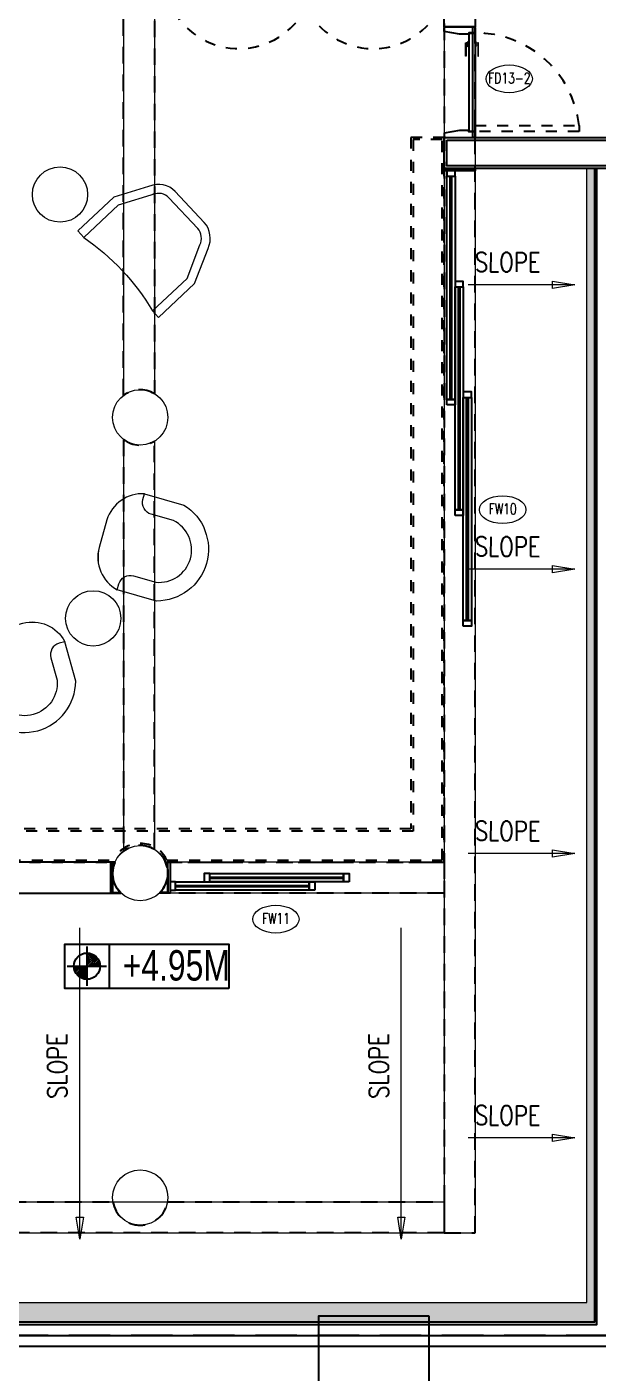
# Model space of a CAD drawing. Header units: metres. Extents: x 42 to 199, y -121 to 268.
# Drawn here: x 112.73 to 117.9, y 26.5 to 38.67 of the extents above; entities that cross this region are included whole.
import ezdxf
from ezdxf.enums import TextEntityAlignment as Align

# ---------------------------------------------------------------- set-up
doc = ezdxf.new("R2010")
doc.units = ezdxf.units.M
doc.header["$LTSCALE"] = 0.3
doc.linetypes.add('CENTER', pattern=[2, 1.25, -0.25, 0.25, -0.25])
doc.linetypes.add('HIDDEN', pattern=[0.375, 0.25, -0.125])
doc.layers.get('0').update_dxf_attribs({"color": 8})
for name, color, linetype in [('A-Anno-Symb 1', 8, 'Continuous'), ('A-Cols', 8, 'Continuous'), ('A-DWV', 8, 'Continuous'), ('A-ELEVATION 2', 8, 'Continuous'), ('A-ELEVATION 3', 8, 'Continuous'), ('A-Glass', 8, 'Continuous'), ('A-Hidden-Above', 8, 'HIDDEN'), ('A-Pelmet', 8, 'CENTER'), ('A-Wall-Full', 8, 'Continuous'), ('A-Wall-Plst', 8, 'Continuous')]:
    doc.layers.add(name, color=color, linetype=linetype)
for name, color, linetype, lineweight in [('A-DOOR TAGS', 8, 'Continuous', 9), ('A-Furniture', 8, 'Continuous', 0), ('AGI- TEXT', 7, 'Continuous', 0), ('AGI-EX RAIN WATER', 4, 'Continuous', 0), ('DA HOUSE ARCH LAYOUT', 8, 'Continuous', 9), ('ELEVATION 3', 8, 'Continuous', 13)]:
    doc.layers.add(name, color=color, linetype=linetype, lineweight=lineweight)
doc.styles.add('ROMANS', font='romans.shx', dxfattribs={"width": 0.8, "height": 0.5})
doc.styles.add('RomanS-Narrow', font='romans.shx', dxfattribs={"width": 0.75})
doc.styles.get("Standard").update_dxf_attribs({"font": 'arial.ttf'})
doc.dimstyles.get("Standard").update_dxf_attribs({"dimtxt": 0.3, "dimasz": 0.25, "dimexe": 0.18, "dimexo": 0.0625, "dimgap": 0.09, "dimtad": 0, "dimtih": 1, "dimtoh": 1, "dimzin": 0, "dimdsep": 46, "dimtxsty": 'Standard', "dimblk": 'ARCHTICK', "dimcen": 0.09, "dimclrd": 256, "dimclre": 256, "dimclrt": 256, "dimadec": 0, "dimazin": 0, "dimtfac": 1, "dimtofl": 0, "dimtmove": 0, "dimatfit": 3, "dimfxl": 1, "dimtolj": 1, "dimtzin": 0, "dimlwd": -1, "dimlwe": -1, "dimarcsym": 0})

# ---------------------------------------------------------------- blocks, each defined once
blk = doc.blocks.new('*U110')
at = {"color": 8}
for points in [[(2.395, -0.025), (2.445, -0.025), (2.445, 0.05), (2.395, 0.05)], [(2.445, 0.05), (2.445, -0.025), (4.462, -0.025), (4.462, 0.05)], [(4.512, -0.025), (4.462, -0.025), (4.462, 0.05), (4.512, 0.05)]]:
    blk.add_lwpolyline(points, close=True, dxfattribs=at)
at = {"layer": 'A-Glass', "color": 8}
blk.add_lwpolyline([(2.445, 0.019), (2.445, 0.005), (4.462, 0.005), (4.462, 0.019)], close=True, dxfattribs=at)
blk = doc.blocks.new('*U92')
at = {"color": 8}
for points in [[(3.406, -0.025), (3.456, -0.025), (3.456, 0.05), (3.406, 0.05)], [(3.456, 0.05), (3.456, -0.025), (4.665, -0.025), (4.665, 0.05)], [(4.715, -0.025), (4.665, -0.025), (4.665, 0.05), (4.715, 0.05)]]:
    blk.add_lwpolyline(points, close=True, dxfattribs=at)
at = {"layer": 'A-Glass', "color": 8}
blk.add_lwpolyline([(3.456, 0.019), (3.456, 0.005), (4.665, 0.005), (4.665, 0.019)], close=True, dxfattribs=at)
blk = doc.blocks.new('Lvl')
h = blk.add_hatch()
h.set_pattern_fill('ANSI31', color=256, scale=0.1, style=0)
h.set_pattern_definition([(45, (380.198235, 215.844595), (-0.00883883476, 0.00883883476), [])])
h.paths.add_polyline_path([(0, 0.1), (0, 0), (0.1, 0, 0.414214)])
h.paths.add_polyline_path([(0, 0), (-0.1, 0, 0.414214), (0, -0.1)])
for p, q in [((0, 0.15), (0, -0.15)), ((-0.15, 0), (0.15, 0))]:
    blk.add_line(p, q)
blk.add_circle((0, 0), 0.1)
blk = doc.blocks.new('Level legend')
at = {"color": 8}
blk.add_line((0.513, 0.414), (0.513, 0.029), dxfattribs=at)
blk.add_lwpolyline([(1.553, 0.029), (0.128, 0.029), (0.128, 0.414), (1.553, 0.414)], close=True, dxfattribs=at)
at = {"color": 1, "xscale": 1.141501531389003, "yscale": 1.141501531389003, "zscale": 1.141501531389003}
blk.add_blockref('Lvl', (0.32, 0.222), dxfattribs=at)
blk.add_attdef('+48.00', text='', height=0.267).set_placement((1.07, 0.235), align=Align.MIDDLE_CENTER)
blk = doc.blocks.new('ukgj')
at = {"color": 8, "ltscale": 0.25}
blk.add_wipeout([(0.407, -0.05), (0.407, 0.295), (0.348, 0.422), (0.223, 0.543), (0.137, 0.585), (0.018, 0.611), (-0.144, 0.592), (-0.249, 0.542), (-0.332, 0.473), (-0.399, 0.379), (-0.433, 0.295), (-0.433, 0.164), (-0.431, -0.05), (-0.404, -0.127), (-0.364, -0.186), (-0.285, -0.252), (-0.184, -0.289), (-0.068, -0.295), (0.108, -0.295), (0.189, -0.282), (0.3, -0.224), (0.359, -0.16), (0.387, -0.112)], dxfattribs=at)
at = {"color": 8}
blk.add_lwpolyline([(0.407, -0.05), (0.407, 0.295, 0.753413), (-0.433, 0.295), (-0.433, -0.05)], format="xyb", dxfattribs=at)
blk.add_lwpolyline([(0.407, -0.05), (0.407, -0.05, -0.347123), (0.108, -0.295), (-0.132, -0.295, -0.347123), (-0.433, -0.05), (-0.382, -0.05, 0.414214), (-0.283, 0.05), (-0.283, 0.245), (-0.283, 0.245, -0.835614), (0.257, 0.245), (0.257, 0.05, 0.414214), (0.357, -0.05)], format="xyb", close=True, dxfattribs=at)
blk = doc.blocks.new('FK_R_BLR_FINAL FLOOR PLANS_24.09.2020$0$Door Legend-flat-46')
at = {"color": 8, "linetype": 'ByBlock'}
blk.add_ellipse((-0.002, 0.106), major_axis=(0.21, 0), ratio=0.597277, start_param=-3.141592653589793, end_param=3.141592653589793, dxfattribs=at)
blk = doc.blocks.new('armchair')
at = {"color": 8}
blk.add_line((-123.281, -73.062), (-123.215, -73.016), dxfattribs=at)
for points in [[(-123.215, -73.016), (-123.473, -72.65), (-123.77, -72.485, 0.295006), (-124.007, -72.486), (-124.321, -72.706, 0.295006), (-124.402, -72.929)], [(-124.406, -72.899), (-124.349, -73.264), (-124.092, -73.63), (-124.026, -73.585, -0.109617), (-123.281, -73.062), (-123.527, -72.711), (-123.811, -72.554, 0.297192), (-123.962, -72.552), (-124.273, -72.771, 0.292485), (-124.324, -72.911)]]:
    blk.add_lwpolyline(points, format="xyb", dxfattribs=at)
blk.add_lwpolyline([(-124.026, -73.585), (-124.273, -73.233), (-124.327, -72.887)], dxfattribs=at)
blk = doc.blocks.new('HANDLE DOOR')
for points in [[(-51815, 3551), (-51865, 3551), (-51865, 3541), (-51815, 3541)], [(-51829, 3526), (-51849, 3526), (-51849, 3541), (-51829, 3541)], [(-51949, 3520), (-51829, 3520), (-51829, 3526), (-51949, 3526)]]:
    blk.add_lwpolyline(points, close=True)
blk = doc.blocks.new('SCREEN')
at = {"layer": 'A-ELEVATION 3', "color": 8, "transparency": 33554559}
blk.add_lwpolyline([(208.066, -68.983), (208.066, -72.983), (217.936, -72.983), (217.936, -63.183), (229.121, -63.184), (229.121, -62.433), (229.721, -62.433), (229.72, -53.049), (209.755, -53.049)], dxfattribs=at)
at = {"layer": 'A-Hidden-Above', "color": 8, "linetype": 'Continuous', "ltscale": 3}
blk.add_lwpolyline([(192.326, -72.983), (217.936, -72.983), (218.036, -73.083), (192.426, -73.083)], close=True, dxfattribs=at)
blk = doc.blocks.new('BEAM LAYOUTS AND DEPTS AS PER SITE')
at = {"layer": 'A-Cols', "color": 8, "lineweight": 0}
for centre in [(113.757, 35.142), (113.757, 31.022), (113.757, 28.09)]:
    blk.add_circle(centre, 0.25, dxfattribs=at)
at = {"layer": 'A-ELEVATION 2', "color": 8, "lineweight": 0}
for p, q in [((116.786, 45.702), (116.786, 27.772)), ((116.506, 45.422), (116.506, 28.052)), ((113.606, 38.993), (113.606, 35.341)), ((113.886, 38.978), (113.886, 35.356)), ((113.606, 34.943), (113.606, 31.221)), ((113.886, 34.928), (113.886, 31.236)), ((108.396, 28.052), (116.506, 28.052)), ((108.116, 27.772), (116.786, 27.772))]:
    blk.add_line(p, q, dxfattribs=at)
at = {"layer": 'A-Hidden-Above', "color": 8, "ltscale": 2}
blk.add_lwpolyline([(116.506, 27.772), (116.786, 27.772), (116.786, 45.702), (116.506, 45.702)], close=True, dxfattribs=at)
for points in [[(113.606, 35.341), (113.606, 38.993, 0.306782), (113.886, 38.978), (113.886, 35.356, 0.306782)], [(113.606, 34.943), (113.606, 31.221, -0.306782), (113.886, 31.236), (113.886, 34.928, -0.306782)], [(108.116, 30.842), (113.584, 30.842, -0.313538), (113.528, 31.122), (108.116, 31.122)], [(116.506, 30.842), (113.931, 30.842, 0.313538), (113.986, 31.122), (116.506, 31.122)], [(116.506, 27.772), (108.116, 27.772), (108.116, 28.052), (108.346, 28.052, 0.75), (108.826, 28.052), (113.51, 28.052, 0.85729), (114.004, 28.052), (116.506, 28.052)]]:
    blk.add_lwpolyline(points, format="xyb", close=True, dxfattribs=at)
blk = doc.blocks.new('DA HOUSE ARCH LAYOUT')
at = {"color": 8, "transparency": 33554687}
blk.add_wipeout([(-11.75, 107.63), (-11.75, 78.6832), (-4.6699, 77.9793), (-4.6699, 87.3699), (20.9401, 87.3699), (20.94, 97.27), (30.1376, 97.27), (30.1376, 95.8004), (30.1509, 95.6202), (30.2068, 95.3936), (30.2908, 95.2058), (30.4267, 95.0082), (30.5877, 94.8493), (30.7469, 94.7385), (30.9156, 94.6565), (31.1167, 94.5963), (31.3676, 94.5704), (31.6721, 94.6087), (31.9475, 94.7157), (32.1814, 94.8781), (32.441, 95.1999), (32.4934, 95.3049), (32.5584, 95.4923), (32.5869, 95.6387), (32.5967, 95.8477), (32.5782, 96.0181), (32.5404, 96.1711), (32.4781, 96.3293), (32.428, 96.4237), (32.3565, 96.5318), (32.2288, 96.6615), (32.1161, 96.7764), (31.9914, 96.8605), (31.8786, 96.9192), (31.3843, 97.0303), (31.3843, 97.1695), (32.0248, 97.1695), (32.0248, 106.3305), (12.6625, 106.33), (12.6624, 107.63)], dxfattribs=at).dxf.layer = 'A-ELEVATION 3'
at = {"layer": 'A-DWV', "color": 8, "linetype": 'Continuous'}
for points in [[(19.6399, 99.247), (19.5829, 99.247), (19.5829, 99.235), (19.5, 99.235), (19.36, 99.26), (19.36, 99.294), (19.366, 99.294), (19.366, 99.3), (19.6339, 99.3), (19.6339, 99.294), (19.6399, 99.294)], [(19.585, 98.355), (19.585, 99.245), (19.64, 99.245), (19.64, 98.355)], [(19.6399, 98.353), (19.5829, 98.353), (19.5829, 98.365), (19.5, 98.365), (19.36, 98.34), (19.36, 98.306), (19.366, 98.306), (19.366, 98.3), (19.6339, 98.3), (19.6339, 98.306), (19.6399, 98.306)]]:
    blk.add_lwpolyline(points, close=True, dxfattribs=at)
at = {"layer": 'A-ELEVATION 2', "color": 8, "lineweight": 0}
for p, q in [((16.3818, 91.75), (11.61, 91.75)), ((19.36, 91.75), (16.8401, 91.75)), ((16.4375, 91.47), (11.61, 91.47)), ((19.36, 91.47), (16.7844, 91.47))]:
    blk.add_line(p, q, dxfattribs=at)
at = {"layer": 'A-ELEVATION 3', "color": 8, "ltscale": 0.25}
blk.add_line((19.62, 98.3), (19.62, 99.3), dxfattribs=at)
at = {"layer": 'A-ELEVATION 3', "color": 8}
blk.add_line((19.64, 99.15), (19.64, 98.3), dxfattribs=at)
for points in [[(19.3599, 98.016), (19.3639, 98.016), (19.3639, 98.02), (19.6361, 98.02), (19.6361, 98.016), (19.6401, 98.016), (19.6401, 98), (19.3599, 98)], [(16.357, 91.47), (16.357, 91.474), (16.361, 91.474), (16.361, 91.746), (16.357, 91.746), (16.357, 91.75), (16.3409, 91.75), (16.3409, 91.47)], [(16.865, 91.47), (16.865, 91.474), (16.861, 91.474), (16.861, 91.746), (16.865, 91.746), (16.865, 91.75), (16.881, 91.75), (16.881, 91.47)]]:
    blk.add_lwpolyline(points, close=True, dxfattribs=at)
blk.add_lwpolyline([(16.3818, 91.75), (11.61, 91.75), (11.61, 91.4698), (16.4375, 91.47)], dxfattribs=at)
at = {"layer": 'A-ELEVATION 3', "color": 8, "transparency": 33554559}
blk.add_lwpolyline([(19.2249, 87.6451), (18.2249, 87.6451), (18.2249, 81.2231), (19.2249, 81.2231)], close=True, dxfattribs=at)
at = {"layer": 'A-Hidden-Above', "color": 8}
blk.add_lwpolyline([(19.64, 98.41), (20.58, 98.41), (20.58, 98.355), (19.64, 98.355)], close=True, dxfattribs=at)
at = {"layer": 'A-Hidden-Above', "color": 8, "ltscale": 0.5}
for centre, start, end in [((17.5031, 99.7873), 209.90755, 332.48146), ((18.7178, 99.7873), 207.51854, 330.09245)]:
    blk.add_arc(centre, 0.6837, start, end, dxfattribs=at)
at = {"layer": 'A-Hidden-Above', "color": 8}
blk.add_arc((19.6497, 98.3093), 0.9357, 6.17691, 90.59386, dxfattribs=at)
at = {"layer": 'A-Wall-Full', "color": 8, "ltscale": 0.25}
blk.add_lwpolyline([(19.385, 98.275), (20.9908, 98.275), (20.9908, 98.045), (19.385, 98.045)], close=True, dxfattribs=at)
at = {"layer": 'A-Wall-Full', "color": 8, "transparency": 33554687}
for points in [[(16.361, 91.65), (16.361, 91.746), (16.3801, 91.746, 0.0994991), (16.361, 91.65)], [(16.361, 91.65), (16.361, 91.474), (16.4334, 91.474, -0.1977732), (16.361, 91.65)], [(16.861, 91.65), (16.861, 91.474), (16.7885, 91.474, 0.1977732), (16.861, 91.65)], [(16.861, 91.65), (16.861, 91.746), (16.8418, 91.746, -0.0994991), (16.861, 91.65)]]:
    blk.add_lwpolyline(points, format="xyb", dxfattribs=at)
at = {"layer": 'A-Wall-Plst', "color": 8}
blk.add_lwpolyline([(19.36, 98.3), (21.0158, 98.3), (21.0158, 98.02), (19.36, 98.02)], close=True, dxfattribs=at)
at = {"layer": 'ELEVATION 3', "color": 8}
for points in [[(19.36, 99.295), (19.365, 99.295), (19.365, 99.299), (19.36, 99.299), (19.36, 99.3), (19.366, 99.3), (19.366, 99.294), (19.36, 99.294)], [(19.64, 99.295), (19.635, 99.295), (19.635, 99.299), (19.64, 99.299), (19.64, 99.3), (19.634, 99.3), (19.634, 99.294), (19.64, 99.294)], [(19.36, 98.305), (19.365, 98.305), (19.365, 98.301), (19.36, 98.301), (19.36, 98.3), (19.366, 98.3), (19.366, 98.306), (19.36, 98.306)], [(19.64, 98.305), (19.635, 98.305), (19.635, 98.301), (19.64, 98.301), (19.64, 98.3), (19.634, 98.3), (19.634, 98.306), (19.64, 98.306)]]:
    blk.add_lwpolyline(points, close=True, dxfattribs=at)
at = {"layer": 'A-Anno-Symb 1', "color": 8}
ref = blk.add_blockref('Level legend', (15.7961, 90.5782), dxfattribs=dict(at, xscale=1.040212785638243, yscale=1.040212785638243, zscale=1.040212785638243))
ref.add_attrib('+90', '+4.95M', dxfattribs={"layer": '0', "height": 0.275, "width": 0.75}).set_placement((16.9373, 90.8167), align=Align.MIDDLE_CENTER)
at = {"layer": 'A-DOOR TAGS', "color": 8}
ref = blk.add_blockref('FK_R_BLR_FINAL FLOOR PLANS_24.09.2020$0$Door Legend-flat-46', (19.9507, 98.7246), dxfattribs=at)
ref.add_attrib('D1', 'FD13-2', dxfattribs={"layer": '0', "height": 0.096, "style": 'RomanS-Narrow', "width": 0.75}).set_placement((19.9496, 98.8377, 0), align=Align.MIDDLE)
ref = blk.add_blockref('FK_R_BLR_FINAL FLOOR PLANS_24.09.2020$0$Door Legend-flat-46', (19.891, 94.8299), dxfattribs=at)
ref.add_attrib('D1', 'FW10', dxfattribs={"layer": '0', "height": 0.096, "style": 'RomanS-Narrow', "width": 0.75}).set_placement((19.89, 94.943, 0), align=Align.MIDDLE)
ref = blk.add_blockref('FK_R_BLR_FINAL FLOOR PLANS_24.09.2020$0$Door Legend-flat-46', (17.8402, 91.1286), dxfattribs=at)
ref.add_attrib('D1', 'FW11', dxfattribs={"layer": '0', "height": 0.096, "style": 'RomanS-Narrow', "width": 0.75}).set_placement((17.8392, 91.2416, 0), align=Align.MIDDLE)
at = {"layer": 'A-DWV', "color": 8, "xscale": -1, "rotation": 270}
for p in [(19.4084, 93.4881), (19.4834, 92.4881), (19.5584, 91.4881)]:
    blk.add_blockref('*U110', p, dxfattribs=at)
at = {"layer": 'A-DWV', "color": 8, "xscale": -1}
for p in [(21.9057, 91.5959), (21.5961, 91.5209)]:
    blk.add_blockref('*U92', p, dxfattribs=at)
at = {"layer": 'A-Furniture', "color": 8, "xscale": -1.074074074074112, "yscale": 1.074074074074112, "zscale": 1.074074074074112, "rotation": 254.0927005843123}
blk.add_blockref('ukgj', (16.5823, 94.6443, 0.05), dxfattribs=at)
at = {"layer": 'ELEVATION 3', "color": 8, "yscale": 0.0009999999999999996, "zscale": 0.0009999999999999996}
for p, xscale, rotation in [((16.0419, 150.985), -0.0009999999999999996, 269.9917667529662), ((23.1831, 150.985), 0.0009999999999999996, 90.00823324703384)]:
    blk.add_blockref('HANDLE DOOR', p, dxfattribs=dict(at, xscale=xscale, rotation=rotation))
at = {"color": 8}
blk.add_wipeout([(16.0082, 93.7776), (16.0219, 93.7648), (16.0364, 93.753), (16.0518, 93.7424), (16.068, 93.733), (16.0848, 93.7248), (16.1022, 93.7179), (16.12, 93.7123), (16.1382, 93.7081), (16.1567, 93.7052), (16.1753, 93.7037), (16.194, 93.7036), (16.2127, 93.705), (16.2312, 93.7077), (16.2494, 93.7117), (16.2673, 93.7172), (16.2847, 93.7239), (16.3016, 93.7319), (16.3178, 93.7412), (16.3333, 93.7517), (16.348, 93.7633), (16.3618, 93.7759), (16.3745, 93.7896), (16.3863, 93.8041), (16.3969, 93.8195), (16.4063, 93.8357), (16.4145, 93.8525), (16.4214, 93.8699), (16.427, 93.8877), (16.4312, 93.9059), (16.4341, 93.9244), (16.4356, 93.943), (16.4357, 93.9617), (16.4344, 93.9804), (16.4317, 93.9989), (16.4276, 94.0171), (16.4222, 94.035), (16.4154, 94.0524), (16.4074, 94.0693), (16.3981, 94.0855), (16.3876, 94.101), (16.3761, 94.1157), (16.3634, 94.1295), (16.3634, 94.1295), (16.3498, 94.1422), (16.3352, 94.154), (16.3198, 94.1646), (16.3037, 94.174), (16.2868, 94.1822), (16.2695, 94.1891), (16.2516, 94.1947), (16.2334, 94.1989), (16.215, 94.2018), (16.1963, 94.2033), (16.1776, 94.2034), (16.159, 94.2021), (16.1405, 94.1994), (16.1222, 94.1953), (16.1043, 94.1899), (16.0869, 94.1831), (16.07, 94.1751), (16.0538, 94.1658), (16.0383, 94.1553), (16.0236, 94.1438), (16.0099, 94.1311), (15.9971, 94.1175), (15.9854, 94.1029), (15.9747, 94.0875), (15.9653, 94.0713), (15.9571, 94.0545), (15.9502, 94.0372), (15.9446, 94.0193), (15.9404, 94.0011), (15.9375, 93.9827), (15.936, 93.964), (15.9359, 93.9453), (15.9373, 93.9267), (15.94, 93.9082), (15.944, 93.8899), (15.9495, 93.872), (15.9562, 93.8546), (15.9642, 93.8377), (15.9735, 93.8215), (15.984, 93.806), (15.9956, 93.7913)], dxfattribs=at).dxf.layer = 'A-ELEVATION 3'
at = {"layer": 'A-Furniture', "color": 8}
blk.add_circle((16.1858, 93.9535), 0.25, dxfattribs=at)
at = {"layer": 'A-Pelmet', "color": 8, "ltscale": 0.25}
blk.add_lwpolyline([(11.61, 91.75), (16.3818, 91.75, -0.6546537), (16.8401, 91.75), (19.36, 91.75), (19.36, 98.3), (19.06, 98.3), (19.06, 92.05), (11.61, 92.05), (11.61, 91.75)], format="xyb", dxfattribs=at)
blk.add_lwpolyline([(11.629, 91.769), (16.3697, 91.769, -0.62177), (16.8522, 91.769), (19.341, 91.769), (19.341, 98.281), (19.079, 98.281), (19.079, 92.031), (11.629, 92.031)], format="xyb", close=True, dxfattribs=at)
at = {"layer": 'A-Furniture', "color": 8, "xscale": 1.074074074074111, "yscale": 1.074074074074111, "zscale": 1.074074074074111, "rotation": 195.3771934987218}
blk.add_blockref('ukgj', (15.4956, 93.5676, 0.05), dxfattribs=at)
at = {"color": 8}
blk.add_wipeout([(15.7078, 97.9606), (15.7214, 97.9734), (15.736, 97.9851), (15.7514, 97.9957), (15.7676, 98.0051), (15.7844, 98.0133), (15.8017, 98.0202), (15.8196, 98.0258), (15.8378, 98.0301), (15.8563, 98.0329), (15.8749, 98.0344), (15.8936, 98.0345), (15.9122, 98.0332), (15.9307, 98.0305), (15.949, 98.0264), (15.9669, 98.021), (15.9843, 98.0142), (16.0012, 98.0062), (16.0174, 97.9969), (16.0329, 97.9865), (16.0476, 97.9749), (16.0614, 97.9622), (16.0741, 97.9486), (16.0859, 97.934), (16.0965, 97.9186), (16.1059, 97.9025), (16.1141, 97.8857), (16.121, 97.8683), (16.1266, 97.8505), (16.1308, 97.8323), (16.1337, 97.8138), (16.1352, 97.7951), (16.1353, 97.7764), (16.134, 97.7578), (16.1312, 97.7393), (16.1272, 97.7211), (16.1217, 97.7032), (16.115, 97.6857), (16.107, 97.6688), (16.0977, 97.6526), (16.0872, 97.6371), (16.0756, 97.6224), (16.063, 97.6087), (16.063, 97.6087), (16.0493, 97.5959), (16.0348, 97.5842), (16.0194, 97.5736), (16.0032, 97.5642), (15.9864, 97.556), (15.9691, 97.5491), (15.9512, 97.5435), (15.933, 97.5392), (15.9145, 97.5363), (15.8959, 97.5349), (15.8772, 97.5348), (15.8586, 97.5361), (15.8401, 97.5388), (15.8218, 97.5429), (15.8039, 97.5483), (15.7865, 97.555), (15.7696, 97.5631), (15.7534, 97.5723), (15.7379, 97.5828), (15.7232, 97.5944), (15.7094, 97.607), (15.6967, 97.6207), (15.6849, 97.6353), (15.6743, 97.6507), (15.6649, 97.6668), (15.6567, 97.6836), (15.6498, 97.701), (15.6442, 97.7188), (15.64, 97.737), (15.6371, 97.7555), (15.6356, 97.7741), (15.6355, 97.7928), (15.6368, 97.8115), (15.6395, 97.83), (15.6436, 97.8482), (15.649, 97.8661), (15.6558, 97.8835), (15.6638, 97.9004), (15.6731, 97.9167), (15.6836, 97.9322), (15.6951, 97.9468)], dxfattribs=at).dxf.layer = 'A-ELEVATION 3'
at = {"layer": 'A-ELEVATION 3', "color": 8}
blk.add_lwpolyline([(10.9697, 91.47), (10.9697, 87.4701), (20.84, 87.4701), (20.84, 97.27), (32.0248, 97.27), (32.0248, 98.02)], dxfattribs=at)
at = {"layer": 'A-Furniture', "color": 8}
blk.add_circle((15.8854, 97.7846), 0.25, dxfattribs=at)
at = {"layer": 'A-Glass', "color": 8}
blk.add_lwpolyline([(20.74, 98.02), (20.72, 98.02), (20.72, 87.5901), (11.0897, 87.5901), (11.0897, 91.47), (11.0697, 91.47), (11.0697, 87.5701), (20.74, 87.5701)], close=True, dxfattribs=at)
at = {"layer": 'A-Hidden-Above', "color": 8, "ltscale": 5}
blk.add_lwpolyline([(32.0248, 98.02), (32.0248, 97.27), (20.84, 97.27), (20.84, 87.47), (-11.65, 87.4699)], dxfattribs=at)
at = {"layer": 'A-Wall-Plst', "color": 8}
blk.add_lwpolyline([(19.64, 99.68), (19.64, 99.3), (19.36, 99.3), (19.36, 99.96)], dxfattribs=at)
at = {"layer": 'A-Cols', "color": 8}
blk.add_blockref('BEAM LAYOUTS AND DEPTS AS PER SITE', (-97.1462, 60.628), dxfattribs=at)
at = {"layer": 'A-Furniture', "color": 8, "rotation": 278.0783982608285}
blk.add_blockref('armchair', (106.3834, -15.0574, 0.05), dxfattribs=at)
at = {"layer": 'A-Hidden-Above', "color": 8, "ltscale": 0.25}
blk.add_blockref('SCREEN', (-197.0961, 160.4531), dxfattribs=at)
blk = doc.blocks.new('_ArchTick')
at = {"color": 6, "linetype": 'ByBlock', "const_width": 0.045}
blk.add_lwpolyline([(-0.15, -0.15), (0.15, 0.15)], dxfattribs=at)

msp = doc.modelspace()

# ---------------------------------------------------------------- block references
at = {"layer": 'DA HOUSE ARCH LAYOUT'}
msp.add_blockref('DA HOUSE ARCH LAYOUT', (97.1462, -60.628), dxfattribs=at)

# ---------------------------------------------------------------- next in the draw order: hatches: boundary and pattern name
at = {"layer": 'AGI-EX RAIN WATER'}
h = msp.add_hatch(dxfattribs=at)
h.set_pattern_fill('ANGLE', color=256, scale=0.01)
h.set_pattern_definition([(0, (0, 0), (0, 0.06985), [0.0508, -0.01905]), (90, (0, 0), (-0.06985, 4e-18), [0.0508, -0.01905])])
h.paths.add_polyline_path([(98.0462, 26.9621), (104.5863, 26.9621), (104.5863, 27.1436), (98.0462, 27.1436)])
h.paths.add_polyline_path([(108.2358, 26.9621), (108.2359, 27.1422), (117.7958, 27.1422), (117.7958, 37.392), (117.8662, 37.392), (117.8662, 26.9621)])

# ---------------------------------------------------------------- next in the draw order: linework, layer by layer
msp.add_lwpolyline([(108.2358, 26.9621), (108.2359, 27.1422), (117.7958, 27.1422), (117.7958, 37.392), (117.8662, 37.392), (117.8662, 26.9621), (108.2358, 26.9621)], dxfattribs=at)

# ---------------------------------------------------------------- next in the draw order: texts
at = {"layer": 'AGI- TEXT', "color": 0, "char_height": 0.175, "width": 117.843498, "attachment_point": 9, "style": 'ROMANS'}
for insert, rotation in [((234.626, 36.135, -29.7776), 359.8427), ((234.626, 33.5641, -29.7776), 359.8427), ((234.626, 30.9932, -29.7776), 359.8427), ((113.4162, 146.8246, -29.7776), 89.8427), ((116.3254, 146.8246, -29.7776), 89.8427), ((234.626, 28.4223, -29.7776), 359.8427)]:
    msp.add_mtext('\\pxql;SLOPE', dxfattribs=dict(at, insert=insert, rotation=rotation))

# ---------------------------------------------------------------- next in the draw order: leaders
at = {"color": 1}
for points in [[(117.6869, 36.3416), (116.7238, 36.3416)], [(117.6869, 33.7707), (116.7238, 33.7707)], [(117.6869, 31.1998), (116.7238, 31.1998)], [(113.2096, 27.7129), (113.2096, 30.5271)], [(116.1188, 27.7129), (116.1188, 30.5271)], [(117.6869, 28.6289), (116.7238, 28.6289)]]:
    msp.add_leader(points, dimstyle='Standard', override={"dimscale": 20, "dimtxt": 150, "dimasz": 0.01, "dimexe": 3, "dimexo": 3, "dimgap": 2, "dimzin": 12, "dimcen": 0, "dimclrd": 1, "dimadec": 2, "dimazin": 3, "dimtofl": 1, "dimldrblk": 'ClosedBlank', "dimtvp": 50, "dimlwd": 13, "dimlwe": 13, "dimarcsym": 1}, dxfattribs=at)

doc.saveas('drawing.dxf')
